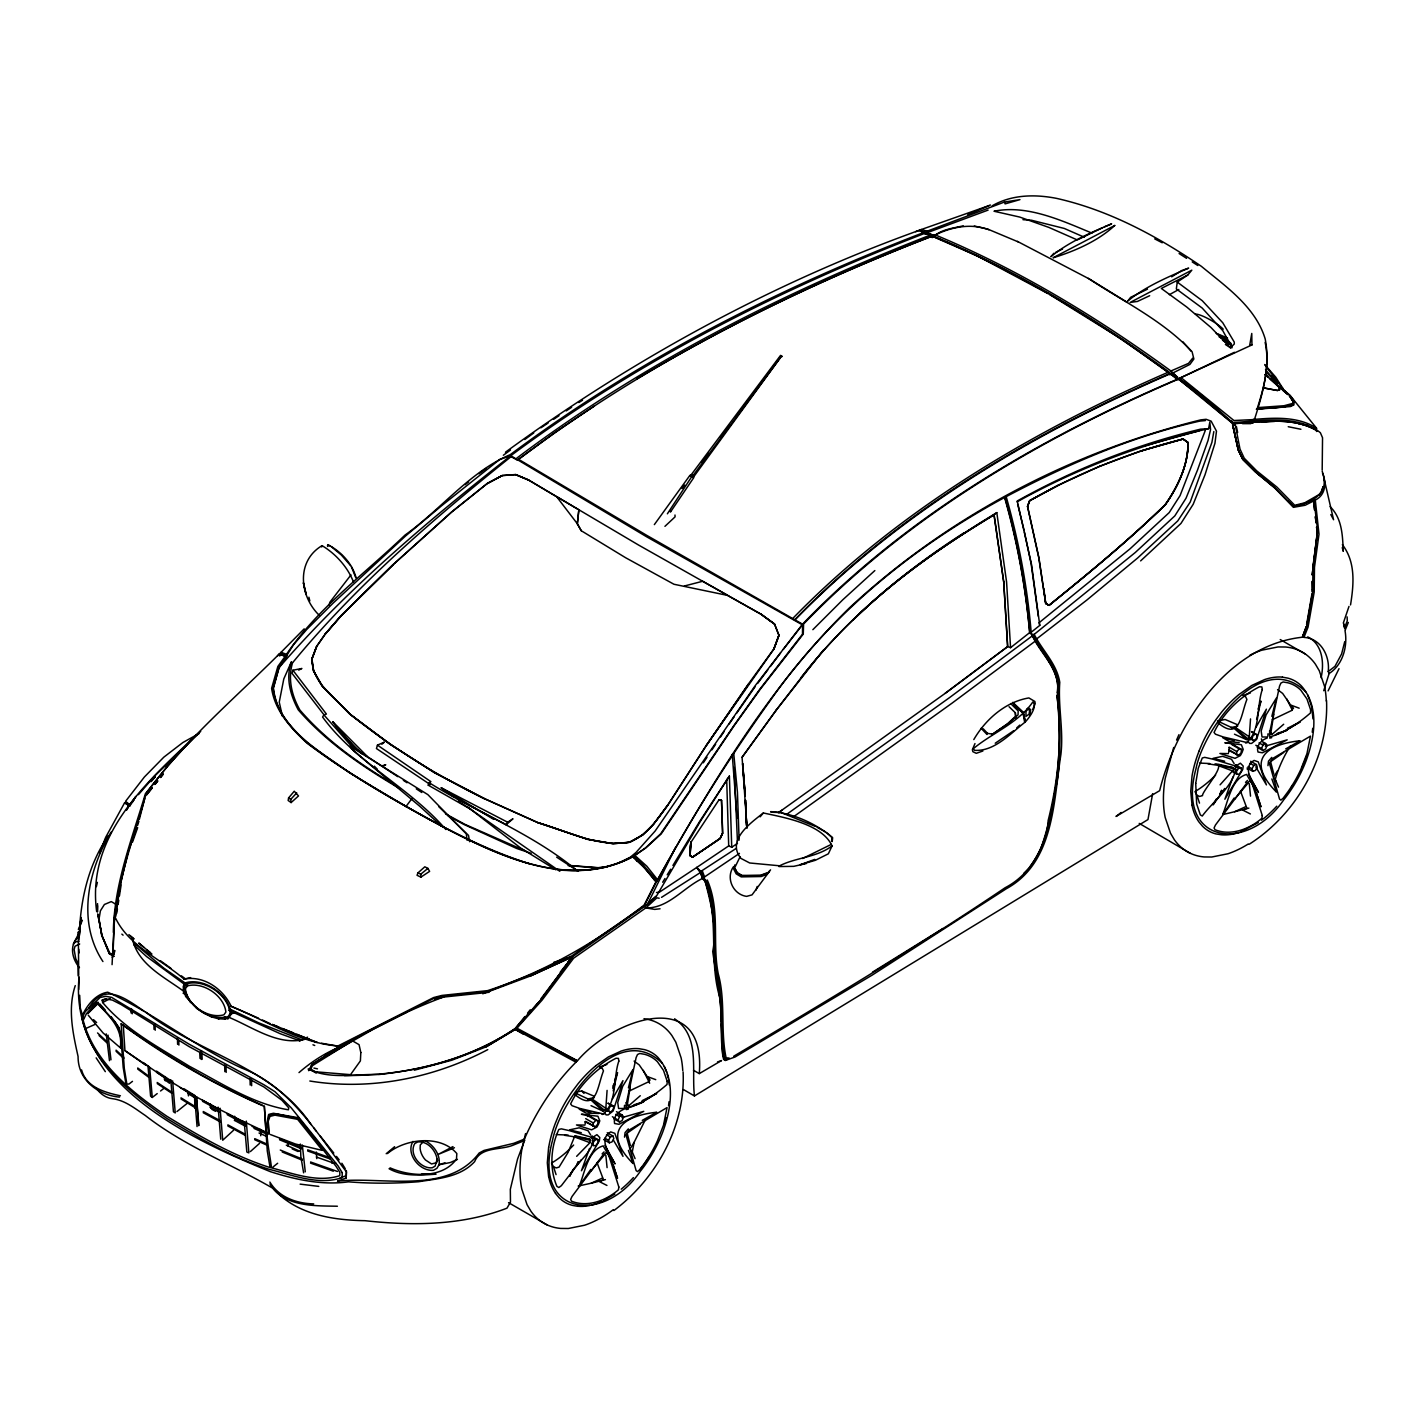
<?xml version="1.0" encoding="UTF-8"?>
<svg xmlns="http://www.w3.org/2000/svg" width="1424" height="1424" viewBox="0 0 1424 1424"><rect width="100%" height="100%" fill="white"/><g stroke="black" fill="none" stroke-linecap="round" stroke-linejoin="round"><path stroke-width="1.5" d="M96.672 911.591C86.561 836.885 143.593 784.98 192.578 738.629L167.605 766.076L145.355 793.773C132.005 839.128 113.938 884.179 113.35 932.328M79.032 978.003L78.658 989.52M97.544 905.717L97.419 912.019L97.544 903.635M134.105 799.647L129.744 806.02L124.511 803.011M624.442 1107.747L624.513 1105.309M656.5 892.528L659.597 892.047L696.674 867.501L700.359 871.862L702.495 878.466L705.076 881.474C719.743 919.477 708.244 959.456 719.921 997.904C722.449 1018.267 719.743 1039.378 723.588 1059.42L725.314 1060.453L735.033 1057.017L872.414 974.959L1006.359 888.718C1054.401 862.463 1053.529 801.107 1060.916 754.417C1063.692 730.316 1057.943 706.322 1059.776 682.363C1056.786 663.602 1042.243 650.465 1034.198 634.374L1135.266 552.512L1174.8 515.915L1186.032 498.204L1197.459 470.205L1208.05 440.443L1210.56 429.621L1209.83 422.18L1208.602 428.66C1142.084 443.718 1076.971 468.514 1017.074 501.871M1267.876 736.279L1267.947 733.823M674.567 1018.801C700.448 1036.138 691.352 1069.887 694.449 1095.964L1147.975 819.565L1152.639 793.684M113.902 933.023L114.401 918.783L120.381 884.535L128.089 852.033L136.935 827.486M1312.198 574.833L1317.396 533.341L1316.577 526.916L1317.182 533.43L1312.198 574.833M693.488 1070.296L699.291 1073.607C706.304 985.212 612.373 1019.21 577.396 1060.809L515.257 1028.591C474.94 1056.021 426.826 1069.246 378.784 1074.533C355.644 1073.767 329.531 1079.837 308.243 1068.908L308.741 1070.67L311.998 1064.422C353.65 1038.078 397.759 1014.013 443.861 996.889M670.526 510.344L670.437 512.07L693.719 477.699L692.883 474.886L689.928 475.331L654.346 524.619M782.025 810.203L778.501 812.588L945.055 693.435L1007.676 646.603L1010.559 647.689L1029.766 632.541C1025.6 586.741 1017.573 541.28 1004.774 497.083L1006.181 496.656C1067.591 464.206 1131.849 436.331 1199.845 421.095L1205.434 420.578M344.341 1075.547C404.024 1075.885 465.256 1062.162 515.203 1028.537L575.937 1060.791L575.972 1062.179C554.007 1084.269 536.688 1110.56 524.388 1139.129L513.85 1143.294L484.053 1150.414L479.158 1153.013C447.332 1195.11 382.362 1176.135 337.488 1181.137L346.139 1178.04L346.352 1170.51M346.139 1178.04L346.548 1172.005C316.733 1133.041 289.998 1086.654 241.831 1068.089C194.999 1046.765 154.166 1013.247 107.69 992.19C96.102 994.023 87.505 1004.561 82.734 1014.636L82.752 1019.709M591.031 1105.683L602.939 1111.058L604.666 1110.382L605.841 1108.299L607.087 1090.392M1234.466 734.197L1246.374 739.572L1248.1 738.896L1249.275 736.813L1250.521 718.906M1322.184 470.027L1322.54 437.738L1320.386 432.754L1317.912 430.778M588.415 1115.366L598.027 1120.902L597.742 1124.195L595.25 1126.9L585.389 1121.898M1231.849 743.88L1241.461 749.433L1241.158 752.709L1238.684 755.414L1228.823 750.412M593.078 1126.331L593.363 1123.055L595.837 1120.35L598.027 1120.902M1236.513 754.845L1236.797 751.569L1239.272 748.864L1241.461 749.433M78.872 940.036L81.026 917.465L79.246 936.476C80.225 901.054 87.861 865.4 108.277 835.835M528.785 480.066L515.719 474.655L502.209 475.563L487.15 483.555L451.639 512.106L392.988 564.705L341.101 615.631L324.886 634.463L316.537 646.549L311.981 658.938L313.387 670.74L321.984 686.012L349.912 714.083L391.191 744.93L434.462 772.698L485.459 799.184L537.685 822.591L587.596 839.359L612.996 843.72L629.586 842.314L642.883 834.891L653.545 824.176L668.248 804.489L706.233 745.553L773.908 649.024L778.91 635.318L774.531 623.979L760.968 614.171L727.522 595.392L673.944 584.249L625.617 557.727L581.241 530.725L577.325 523.801L578.856 509.845M581.241 530.725L577.361 523.783L578.838 509.81L556.784 496.673M831.58 841.281L831.99 837.597L827.38 833.165M832.203 841.584L832.648 837.668C816.13 823.588 792.545 812.819 770.598 811.627M1350.539 604.915C1353.797 584.481 1355.879 562.195 1342.369 544.662M112.069 964.653L114.401 918.783M548.614 1147.37L547.314 1162.803L548.614 1176.74M668.55 1105.665L669.049 1101.731M1312.234 732.221L1312.732 728.287M1149.684 295.711L1137.438 301.443L1130.14 302.44L1191.817 270.168L1187.812 274.992L1177.256 282.077L1176.331 288.947L1202.212 308.065L1222.807 330.688L1232.134 347.723M1057.106 692.651C1061.574 670.099 1040.054 653.865 1032.151 635.122L1029.766 632.541L1032.792 634.623C1040.748 651.373 1057.017 665.044 1058.548 684.908C1058.192 720.455 1063.336 756.571 1054.864 791.975C1050.147 828.341 1040.73 869.21 1005.095 887.757C916.789 947.316 825.297 1001.944 733.698 1056.234M573.658 1145.038A85.209 49.199 -60 0 1 551.533 1163.088L553.509 1166.754L556.197 1167.929L559.08 1167.11L568.123 1152.319L574.94 1135.729L589.963 1139.182L589.963 1142.689L576.649 1156.324M1215.615 775.083A85.209 49.199 -60 0 1 1194.967 791.602L1196.943 795.268L1199.631 796.443L1202.515 795.624C1201.785 791.53 1228.2 762.837 1214.957 763.923M115.593 916.593L120.381 884.535M1321.098 677.682C1324.391 663.317 1322.593 644.004 1307.713 636.884M116.732 913.282L117.409 908.921M118.085 904.56L118.762 900.217M119.438 895.856L121.129 884.98M932.222 237.666L930.37 235.067L924.39 233.5C777.949 289.873 636.955 361.963 510.789 455.716L511.056 456.659C432.896 519.279 356.285 585.264 292.507 662.836C287.719 679.07 291.795 695.642 299.912 710.06C326.274 740.64 359.507 764.012 394.092 784.41M338.894 1046.284L337.951 1045.981C299.521 1043.009 266.163 1020.492 231.204 1006.359C223.159 989.004 203.668 975.173 184.034 979.125C161.268 959.171 128.463 946.159 115.219 917.394C119.118 874.585 134.871 834.482 146.174 793.542C184.016 741.21 233.643 699.451 279.068 654.168L286.509 656.749L278.997 667.589L273.194 688.166C275.188 711.163 291.742 728.251 307.762 743.239C350.518 775.617 397.225 802.121 444.377 827.451C500.518 856.75 570.882 889.519 632.772 856.661L638.45 860.844L656.393 881.919L644.129 905.967L571.95 955.807L529.977 975.048L487.916 991.513L442.508 996.266L433.555 998.473L338.894 1046.284L321.557 1043.258M288.591 797.903L288.164 800.502L291.119 802.566L298.524 795.945L294.252 791.228L288.591 797.903L290.727 799.38L291.119 802.566M99.075 918.783L100.41 910.826L104.397 904.489L111.268 901.606L116.305 904.507L114.632 915.49L112.941 954.934L109.737 952.994L101.62 935.159L99.342 920.723M1121.169 812.481L1116.007 816.468L1159.652 790.676C1176.153 723.356 1228.253 645.125 1302.408 637.222L1306.2 626.791M1306.573 624.584L1311.949 593.915M1213.835 431.561L1211.895 442.419L1190.197 502.102L1177.701 520.97L1137.562 558.066L1086.743 600.127L1034.892 640.266M79.103 976.615C68.441 1082.258 189.125 1138.684 270.471 1171.703C295.587 1179.677 322.02 1185.462 348.453 1181.831C371.842 1183.682 395.285 1183.558 418.674 1181.724C438.272 1178.556 460.255 1177.274 474.619 1161.646C480.849 1146.356 500.411 1150.432 513.014 1145.199L524.548 1140.553L524.388 1139.129M292.507 662.836L291.261 662.107C285.619 678.376 290.407 695.179 298.239 709.811C326.701 742.634 363.031 767.002 400.215 788.896M630.351 1085.675L627.183 1105.825L628.625 1105.861L640.266 1095.732M1273.786 714.189L1270.617 734.339L1272.059 734.375L1283.7 724.246M1322.326 490.07L1322.949 486.919C1320.084 499.753 1304.58 503.811 1293.419 506.446L1274.765 487.631L1255.149 471.415L1242.6 458.831L1238.15 449.877L1232.597 424.939L1234.145 423.48C1261.255 422.447 1291.639 416.111 1316.47 430.368L1316.755 431.419M327.484 546.015L327.787 544.644C340.656 551.159 352.369 563.459 356.053 577.841M988.897 229.745C970.652 222.892 951.072 227.021 934.162 235.476L920.723 231.097L926.882 232.824L927.238 231.151L1004.454 202.048L1019.958 199.627L1005.095 203.881L1004.454 202.048M1322.309 490.034L1322.985 486.919M75.258 985.622C67.48 1008.833 72.927 1033.379 78.071 1056.501C77.911 1079.944 97.704 1094.967 119.509 1097.139M327.805 546.513L328.072 545.339L330.012 545.784M96.369 886.654L97.366 882.382M613.174 1090.909L617.535 1072.61L614.598 1080.602M1256.591 719.423L1260.97 701.124L1258.033 709.116M613.833 1106.555L608.084 1103.226L613.833 1106.555L612.996 1109.99L610.362 1112.162L606.517 1109.955M1251.607 731.58L1257.267 735.069L1256.431 738.504L1253.796 740.676L1249.952 738.469M628.411 1087.811L633.004 1069.495L622.662 1086.37L617.731 1102.496L618.603 1108.477L623.641 1108.477M1271.846 716.325L1276.438 698.009L1266.096 714.884L1261.166 731.01L1262.038 736.991L1267.075 736.991M1344.754 641.601L1341.604 653.954L1334.964 666.361L1328.236 671.541L1329.126 673.499L1323.733 690.729M139.41 819.174L144.678 798.597M321.717 546.976L322.055 545.641C335.601 553.705 347.812 567.197 353.49 582.06M734.837 864.902L733.734 869.103L736.19 873.838L741.228 876.881L761.217 876.525L766.682 874.425L769.583 871.203L752.032 894.877L746.639 896.372C733.164 894.61 725.528 878.092 733.396 866.824M298.702 670.117L301.888 668.479L292.899 670.223L292.062 673.392L324.209 715.097M630.351 1148.99L632.167 1152.568L634.125 1142.315L645.606 1119.246M1273.786 777.504L1275.601 781.082L1275.263 779.426C1278.485 767.732 1283.843 756.393 1290.215 746.14M692.883 474.886L667.375 513.815M1140.624 560.896L1180.941 523.462L1193.187 504.274L1205.007 474.779L1214.957 443.273L1216.488 431.169L1211.165 421.166L1206.11 419.297L1200.824 419.866C1070.741 451.978 947.494 516.716 849.238 608.048C769.565 686.012 712.125 783.325 657.479 879.623L657.069 881.118L653.652 879.302M691.174 841.904L689.892 855.557L692.491 857.195L720.099 838.505L722.538 833.218L721.541 800.43L719.084 799.701L691.21 841.904L689.892 846.283L689.964 855.521L692.58 857.177L720.17 838.576L722.698 833.218L721.487 800.359L719.102 799.736M783.289 649.397L802.371 624.851L646.585 536.759L510.789 455.716L499.771 459.4L441.849 505.556L405.68 535.887L333.216 603.028L306.73 629.479L293.54 644.698L279.051 667.642L273.426 688.112C278.036 729.159 319.332 750.519 349.094 772.431C406.748 807.159 464.918 843.061 529.354 863.781M525.527 1133.629L521.771 1149.898A114.579 66.163 -60 0 0 521.771 1189.004L527.058 1204.668L530.921 1211.219A115.273 66.554 -60 0 0 560.718 1228.431L568.318 1228.503L584.516 1225.245A114.596 66.163 -60 0 0 613.352 1209.652M1348.332 622.466L1345.288 629.889L1343.775 623.57M328.98 605.431L329.887 602.21L350.98 574.904M78.338 929.409L82.378 920.296M1009.029 706.696L1015.33 712.765L1015.437 716.397L1007.409 723.837L991.941 734.606L1008.637 723.232L1018.053 714.884L1018.178 710.968L1010.666 703.545M1229.143 747.511L1228.698 752.424M802.371 624.851L802.566 624.175C906.946 515.648 1039.52 438.289 1177.025 379.354L1179.036 379.567L1199.542 395.374L1232.33 422.964L1238.506 450.34L1242.778 459.578L1255.327 471.985L1274.925 488.201L1293.384 507.336L1305.114 505.271L1314.014 500.767L1313.337 499.237L1303.903 503.9L1293.508 506.374L1288.15 501.159M377.431 745.126L376.452 748.543L430.208 784.571L428.232 785.176L428.998 782.63L430.902 781.651L377.431 745.126L384.355 742.135L381.881 744.218M691.263 841.833L689.999 855.575L692.545 857.159L720.099 838.469L722.555 833.254M1205.363 430.297L1180.069 495.605L1169.193 512.604L1130.033 548.845L1039.075 622.715L1039.769 625.385L1031.172 632.274C1027.345 586.385 1018.694 540.96 1006.181 496.656L1004.579 497.492C913.051 547.012 830.459 614.26 770.633 699.985C729.07 757.924 691.032 818.426 657.069 881.118L639.109 860.149L633.751 856.109C611.021 868.302 584.712 872.058 559.169 870.011M137.594 825.404L138.893 821.239M756.055 890.053L757.194 886.44M1253.209 419.439L1251.945 421.237L1254.437 419.546C1262.732 393.736 1270.457 366.199 1265.206 339.001C1255.665 307.014 1225.957 286.651 1201.411 266.359C1157.178 236.188 1109.189 210.2 1056.59 198.381C1034.999 194.145 1011.663 194.518 992.136 205.839M1343.277 623.178L1348.991 606.393M740.035 856.874L734.659 867.875L737.098 872.556L742.1 875.475L762.267 875.101L767.625 873.054L770.562 869.85M1173.696 747.493L1165.206 778.43A114.579 66.163 -60 0 0 1165.206 817.536L1170.492 833.182L1174.355 839.733A115.273 66.554 -60 0 0 1204.152 856.945L1211.753 857.017L1227.951 853.759A114.596 66.163 -60 0 0 1248.296 843.987M132.521 842.082L137.665 827.629M1100.182 466.075L1140.428 451.105L1183.113 438.984L1187.936 442.419C1188.755 464.455 1177.595 486.83 1165.135 504.79C1128.342 540.461 1089.022 573.374 1048.954 605.271L1045.732 603.438L1038.897 557.638L1027.594 506.446L1029.641 500.714C1077.701 473.32 1129.357 452.28 1183.095 439.019L1188.043 442.472C1188.381 464.455 1177.951 487.026 1165.135 504.79C1128.627 540.728 1088.826 573.018 1049.168 605.36L1045.697 603.509L1043.845 588.788M1140.428 451.105L1182.952 439.108L1187.972 442.455C1188.328 464.491 1177.862 486.812 1165.33 504.772C1128.484 540.444 1088.862 573.018 1049.079 605.342L1045.714 603.473L1038.755 557.656L1027.487 506.481L1029.677 500.678L1058.477 485.121L1100.271 465.986M589.536 1148.438L581.437 1170.742L599.308 1140.98L599.789 1137.562L596.941 1134.679L591.619 1138.025M1232.97 776.97L1224.871 799.256L1242.725 769.494L1243.223 766.076L1240.375 763.193L1235.053 766.539M1029.766 715.293L1030.727 709.668L1028.448 708.013L1026.846 709.134M1220.083 784.838L1234.181 769.049L1233.398 767.696L1218.374 764.243M1257.036 409.026C1263.96 387.72 1270.083 364.775 1265.117 342.365M99.911 852.691L105.234 838.309M773.908 649.024L778.999 635.353L774.531 624.086L760.932 614.171L638.468 544.983L528.731 480.119L515.666 474.53L502.209 475.545L487.257 483.537L451.533 512.017L393.077 564.723L341.173 615.666L324.992 634.499L316.573 646.496L311.874 658.885L313.476 670.686L322.305 685.923L349.788 714.1L389.09 743.631L434.569 772.645L483.128 798.01L537.774 822.556L587.685 839.288L613.085 843.667L629.461 842.243L642.794 834.909L653.509 824.336L668.23 804.4L706.375 745.5L748.704 683.609L773.802 649.041L778.892 635.246M1306.289 626.631L1302.853 635.923L1303.921 637.382C1320.867 638.272 1330.052 656.09 1328.236 671.541M1027.487 506.481L1029.659 500.696L1058.53 485.121M524.548 1140.553L517.553 1159.047L510.326 1189.325L510.468 1202.105L506.997 1208.157C461.821 1225.619 412.497 1225.939 364.971 1220.688C331.561 1220.101 296.174 1214.352 272.767 1188.203C230.51 1163.764 184.248 1145.893 145.373 1115.544C135.173 1108.709 125.276 1100.378 112.674 1098.723C105.679 1098.011 99.858 1093.49 95.978 1087.847M619.493 1122.005L618.158 1120.065L619.493 1116.576L622.199 1115.01L623.57 1116.95L622.199 1120.439L619.493 1122.005L613.726 1118.677M1262.928 750.519L1261.593 748.579L1262.928 745.09L1265.633 743.524L1267.004 745.464L1265.633 748.953L1262.928 750.519L1257.161 747.191M316.698 646.549L311.945 658.92C312.07 683.395 335.441 697.671 350.001 714.1C391.725 747.6 437.328 775.866 485.406 799.238M578.037 1161.77L576.506 1165.758L578.429 1162.055M1221.472 790.302L1219.941 794.272L1221.863 790.569M417.997 872.859L417.036 875.279L420.881 877.131L429.621 871.363L427.912 868.391L424.815 866.807L417.997 872.859L420.756 874.194L420.881 877.131M612.658 1088.185L615.008 1082.276L612.996 1085.925M1303.921 637.382L1308.033 627.183L1314.21 591.992L1314.477 567.286L1318.998 534.142L1315.295 500.038L1313.444 499.13L1314.637 510.023M1040.054 850.787C1057.48 801.943 1062.749 747.885 1057.071 696.247C1062.162 672.413 1042.172 654.168 1032.151 635.122M1302.408 637.222L1306.52 627.112L1312.661 591.886L1312.999 566.485L1317.627 530.191L1314.014 500.767M1319.692 494.217L1304.722 502.814L1294.754 505.289L1276.901 487.079L1256.787 470.917L1244.22 458.208L1240.001 449.058L1235.142 424.245L1234.003 423.587L1232.739 424.833L1238.328 449.788L1242.689 458.831L1255.327 471.433L1274.729 487.578M297.598 1119.317L298.275 1117.698L274.939 1113.621L269.884 1114.885L268.032 1119.709L268.958 1134.002L268.246 1121.133L270.008 1116.38L274.957 1115.152L297.598 1119.317L320.792 1148.42L324.102 1150.2L298.275 1117.698M316.217 1073.109L309.916 1069.388L311.963 1064.458L340.71 1046.569M1198.901 751.302L1202.408 743.079A85.458 49.342 -60 0 1 1215.936 719.636L1221.311 712.481A86.455 49.911 -60 0 1 1239.218 694.307L1251.892 685.407L1264.619 679.568A86.561 49.982 -60 0 1 1282.472 677.112M1302.07 767.322L1304.17 762.374M974.977 743.559L972.378 749.647L972.859 751.694L976.294 753.314L982.88 751M1283.487 407.015L1257.695 408.777L1283.825 406.961L1292.725 404.647L1293.01 401.337L1289.717 395.249L1282.365 388.77M1032.72 709.383L1035.248 703.652L1034.856 701.462L1028.876 697.938C1005.469 701.836 985.461 719.458 973.802 739.59M291.261 662.107L283.803 678.892L279.246 702.139L282.45 716.379M592.064 1143.703L593.292 1140.962M1235.498 772.217L1236.708 769.476M437.738 1160.062L436.563 1162.696L431.525 1163.96L425.438 1159.955A12.46 7.156 60 0 1 420.116 1148.474L420.276 1144.967L423.8 1141.105M832.061 845.945C816.522 857.568 796.425 857.301 779.622 865.792L749.683 862.98L740.978 858.423C726.204 840.302 750.537 823.054 763.353 812.979C784.927 817.625 822.342 824.158 832.061 845.945L828.341 853.813L815.4 860.274L800.306 864.724L814.742 859.402M574.709 1094.433C596.763 1112.714 597.154 1086.779 603.473 1070.901L602.21 1068.267L599.54 1067.003L606.944 1064.44M606.98 1111.29L608.262 1108.584M1218.143 722.947C1240.179 741.228 1240.589 715.293 1246.908 699.415L1245.644 696.781L1242.974 695.517L1250.379 692.954M1250.414 739.804L1251.696 737.098M560.326 972.058L572.626 956.625L647.439 904.4L675.706 847.155M1004.774 497.083L1004.579 497.492C1017.306 541.885 1025.689 587.436 1029.712 633.431M1328.094 690.889L1339.023 668.675M934.162 235.476L928.341 233.394L933.29 237.292C940.107 229.389 953.457 228.267 963.247 225.811M97.669 1003.884L98.434 1002.318L87.665 1013.692L97.669 1003.884C109.167 1015.65 122.802 1028.573 120.417 1046.693L122.037 1049.185M111.072 832.132C87.914 870.367 76.754 921.933 102.937 961.556M285.245 656.233L277.876 666.432L271.61 688.326C274.921 711.003 290.941 728.251 307.103 743.239C349.948 775.315 396.566 801.73 443.54 827.166C499.788 856.483 570.561 889.964 632.559 856.75L645.161 868.515L655.948 881.83L644.146 905.041C596.781 941.94 544.858 972.04 487.56 990.641L442.01 995.412L433.608 997.565L337.951 1045.981M412.996 1141.389C405.377 1153.938 419.777 1171.667 433.483 1170.279L436.937 1168.303L439.019 1164.743C440.71 1154.989 434 1145.804 425.901 1141.087M609.365 1142.813L608.529 1140.321L610.362 1136.957L612.996 1136.067L613.833 1138.559L612.017 1141.923L609.365 1142.813L603.616 1139.503M1252.8 771.345L1251.963 768.835L1253.796 765.489L1256.431 764.581L1257.267 767.073L1255.452 770.437L1252.8 771.345L1247.05 768.017M573.872 1168.641L569.636 1176.366C573.409 1163.995 596.211 1151.055 592.117 1137.473L569.475 1130.674L561.341 1128.84L558.849 1129.463C550.785 1146.765 549.219 1168.552 556.926 1186.406L558.849 1187.509L561.341 1185.711L581.295 1159.795M992.101 734.019L987.597 733.413L987.01 734.499L981.118 728.305M1216.256 799.095L1213.07 804.88L1224.729 788.469M105.518 837.615L124.422 803.136M612.373 1099.008L622.964 1080.656L613.121 1110.987L608.155 1114.903L606.054 1114.885L604.648 1112.696M1255.808 727.522L1266.399 709.17L1256.555 739.519L1251.589 743.417L1249.489 743.399L1248.083 741.228M506.196 824.692L507.656 822.235L512.96 818.782L506.196 824.692L457.3 798.953M128.765 806.287L126.594 809.918L128.765 806.287L127.751 805.77M279.691 655.983L281.721 653.812L286.954 655.877L286.455 654.346C317.961 607.799 364.793 573.676 405.057 535.05C440.621 509.792 469.813 471.7 510.273 454.648C636.35 360.503 777.611 288.413 924.318 232.308L931.545 236.135M292.899 670.223L326.416 714.065L323.889 714.866L322.589 717.037C355.964 762.748 409.186 787.045 445.89 829.533M662.694 882.239L664.972 878.519M667.233 874.799L670.651 869.21M672.911 865.472L699.86 821.114L729.391 776.062L731.74 847.28L728.696 845.909L696.674 867.501L700.341 872.592L661.537 897.351M132.45 801.979L135.85 796.461L129.477 805.254M630.672 1147.886L634.125 1142.315M1274.106 776.4L1277.559 770.829M218.531 1018.783L224.867 1019.103L229.139 1017.412L231.293 1013.995L235.049 1012.25M729.391 776.062L700.733 820.722L656.642 895.838L647.439 904.4M125.81 1083.166L123.194 1067.484L120.755 1035.159L118.655 1027.825L115.041 1021.862L96.832 1001.998L86.437 1013.657L83.197 1020.332C94.18 1062.607 132.29 1092.635 166.911 1116.291C199.36 1136.121 232.557 1155.451 268.922 1167.199C291.528 1172.789 316.555 1183.237 339.766 1175.672L339.838 1172.361L336.011 1166.292L298.809 1118.605L273.355 1113.265L268.673 1114.44C264.099 1131.315 269.367 1150.022 271.432 1167.235L269.937 1166.683L267.267 1150.912L264.33 1106.074L265.985 1132.062L267.142 1132.685L242.436 1121.026M703.331 762.801L707.016 757.248M711.929 749.843L715.613 744.307M720.544 736.902L724.229 731.349M1318.731 495.338C1325.708 489.091 1325.121 479.318 1322.184 471.255M706.233 745.553L748.81 683.662M729.141 723.944L734.072 716.877M736.546 713.335L755.058 686.813M590.746 1169.478L579.212 1186.05C584.783 1173.216 587.667 1150.165 603.171 1145.893L611.644 1160.667L617.535 1178.307L613.192 1164.957M1234.181 797.992L1222.646 814.564C1228.218 801.748 1231.101 778.697 1246.605 774.425L1255.078 789.181L1260.97 806.821L1256.627 793.471M1029.57 867.376C1039.449 853.688 1047.227 837.65 1048.153 820.527C1058.299 779.765 1062.607 737.294 1056.982 695.499M597.742 1139.52L595.25 1139.663L593.078 1142.742L593.363 1145.715L595.855 1145.555L598.027 1142.457L597.742 1139.52L591.975 1136.192M1241.158 768.034L1238.684 768.177L1236.513 771.274L1236.797 774.229L1239.272 774.069L1241.461 770.971L1241.158 768.034L1235.409 764.706M747.03 828.27L742.082 757.319L776.4 709.935M741.993 757.354L775.582 710.968L823.837 649.575M541.013 998.651L572.537 956.697L541.084 999.648L515.239 1029.41L486.1 1046.854L451.711 1060.257L414.277 1070.207M693.203 477.485L781.598 356L692.153 476.72L690.462 475.758L780.566 355.395L782.257 356.516M702.068 462.319L708.671 453.455M720.544 437.488L729.782 425.082M736.368 416.217L749.558 398.489M756.162 389.606L779.907 357.691M668.265 804.524C657.621 819.192 646.977 835.247 629.444 842.243C597.528 847.565 567.535 831.064 537.685 822.591M682.043 488.574L684.677 485.05M757.621 683.431L767.803 669.867M770.366 666.468L780.548 652.904M640.106 1169.602L642.26 1166.737M78.854 936.743C68.69 944.753 72.161 959.117 79.459 967.661M405.858 806.66L411.999 798.508M775.599 710.896L801.926 676.72M1316.185 430.529L1315.865 429.425C1290.767 414.687 1260.133 421.219 1232.597 422.519C1213.07 405.609 1193.828 385.922 1170.439 374.209L1189.912 364.402L1193.864 359.026L1192.102 351.781C1163.159 320.542 1123.483 301.674 1088.328 278.374M1013.621 704.506L1023.002 713.086L1025.351 721.826C1029.054 718.034 1037.687 706.589 1032.881 701.925C1018.089 723.25 992.386 732.826 973.482 748.561L974.425 750.323C994.166 751.747 1010.257 733.716 1024.675 722.466L1023.091 713.157L1013.532 704.275M279.051 667.642C347.687 588.468 428.428 520.223 510.789 455.716M511.056 456.659L517.517 460.201L518.443 459.258L646.585 535.264L802.566 624.175L755.076 685.834L655.111 831.064L636.012 852.46L630.262 857.23L617.945 863.3M591.031 1170.884L604.648 1154.579L605.841 1155.238L607.087 1167.627M1234.466 799.398L1248.065 783.093L1249.275 783.752L1250.521 796.141M524.815 1016.594L515.257 1028.591L516.948 1028.181L542.028 1000.182L573.641 958.174L645.82 907.925L656.873 897.832L659.17 898.224M527.539 1013.176L530.28 1009.741M113.012 956.18L112.193 957.195L113.778 956.18L112.603 954.899M1192.618 358.243L1188.542 363.351L1170.92 370.988C1097.512 317.534 1018.997 269.741 935.052 234.818M801.178 677.646C853.51 609.169 923.66 557.015 996.8 512.604L1006.572 581.9L1010.559 647.689M801.178 677.557C845.874 619.814 902.513 572.27 963.799 532.968M78.996 933.058L73.372 944.005L75.757 941.762L79.014 941.406M933.29 237.292L934.019 236.42C1018.071 271.094 1096.605 318.976 1169.887 372.607L1170.439 374.209M760.131 816.824L763.353 812.979M138.431 794.663L154.326 776.347L199.342 732.933M277.342 656.144L279.068 654.168M1053.92 253.223L1050.894 256.694C1068.285 242.24 1090.713 232.61 1111.628 223.871L1104.383 226.825M324.708 634.499L341.297 615.649L393.131 564.634M568.158 961.681L572.537 956.697L530.511 975.956M541.12 999.559L515.257 1028.591L541.084 999.648L572.626 956.625L553.811 962.286M290.727 799.38L296.744 792.865M279.335 654.043L304.202 628.838M1238.328 449.788L1232.792 424.833L1234.003 423.587C1261.13 422.305 1291.515 416.182 1316.435 430.351L1316.63 431.436M88.929 1007.961C104.255 981.51 125.508 998.562 143.895 1010.987M812.855 629.675L842.848 599.718L874.852 570.561M602.103 1153.867L604.079 1151.891M1245.519 782.381L1247.513 780.405M794.467 620.081C899.06 511.519 1031.652 433.679 1169.015 373.871L1170.492 373.693L1177.025 379.354M793.275 617.927C898.455 510.059 1030.691 431.988 1168.089 372.269L1169.157 373.052L1121.827 339.304L1049.719 294.572M795.589 619.244C900.822 511.394 1033.059 433.394 1170.492 373.693L1177.951 379.621M166.394 766.094L171.147 761.502M1023.767 873.41L1029.214 868.213M664.937 526.346L675.065 516.876L674.994 515.007M299.004 1072.592C311.233 1061.859 325.633 1052.621 340.763 1046.533L326.666 1054.792M233.447 1130.353L222.731 1140.215L220.079 1108.21M1013.639 730.761L995.234 743.221M1016.7 727.931L1019.78 725.101M628.322 1128.894L625.065 1132.632L624.513 1137.153M1271.757 757.408L1268.499 761.146L1267.947 765.667M322.055 545.641C295.569 561.305 299.716 596.923 319.617 615.631M250.375 1151.571L259.471 1143.454M655.983 896.301L644.663 906.34L645.82 907.925L654.755 909.402L660.06 908.779M194.198 736.92L200.695 731.455M386.189 1153.725L394.644 1146.694M612.017 1105.291L609.365 1107.463L608.529 1110.898L610.362 1112.162M1255.452 733.805L1252.8 735.977L1251.963 739.412L1253.796 740.676M465.15 484.676L468.585 481.882M420.756 874.194L427.912 868.391M176.914 1111.592L186.9 1103.582M996.8 512.604L993.988 514.865L1003.724 581.989L1007.676 646.603L945.055 693.435M272.981 1167.021L277.662 1163.266M184.034 979.125L190.656 977.612M387.453 1153.565C405.306 1138.506 440.728 1134.43 456.837 1153.565L456.481 1159.011C442.437 1179.036 410.219 1176.74 390.016 1167.84M148.025 1066.434L150.606 1096.195L152.279 1097.441L157.227 1093.579M160.538 1090.998L163.831 1088.434M132.485 1081.35L128.997 1084.038L126.861 1084.091L124.297 1068.374L121.147 1023.838C165.558 1055.024 212.425 1083.611 262.425 1105.22M587.329 1116.505L589.411 1114.921M478.98 473.783L485.94 468.496M595.748 1065.739L608.457 1056.893L621.184 1051.054A86.455 49.911 -60 0 1 639.073 1048.705L644.413 1049.613A85.458 49.342 -60 0 1 657.941 1057.427C676.347 1078.235 671.38 1109.225 662.356 1133.077A86.348 49.858 -60 0 1 640.23 1171.382C603.1 1225.655 532.149 1214.654 552.601 1140.037C560.38 1100.182 618.247 1019.691 662.356 1063.354M613.904 1210.525C656.411 1178.698 685.727 1125.743 683.093 1071.952M1261.45 820.171L1264.619 817.785A86.561 49.982 -60 0 0 1276.776 806.198M1329.126 673.499C1342.903 664.83 1347.852 646.14 1345.021 630.725M1032.275 635.887L949.79 697.422L786.831 814.243M1034.661 641.583L952.069 703.136L792.652 817.394M517.517 460.201C643.239 364.793 785.389 293.006 932.168 236.046C1016.202 270.738 1094.842 318.584 1168.089 372.269L1169.015 373.871M516.698 458.225C642.313 363.405 784.037 291.938 930.37 235.067L933.112 236.776M503.348 455.253L510.504 450.002M524.797 439.5L533.751 432.932M518.443 459.258L555.342 432.184L594.395 405.982M505.467 452.209C631.882 359.916 770.865 283.75 918.266 230.67L924.318 232.308M1315.295 500.038C1325.584 495.196 1326.723 482.594 1322.504 473.195M637.311 861.431L633.751 856.109L645.784 847.939L661.27 833.805L734.499 725.243L760.452 689.02L803.261 634.089L803.599 623.997C908.263 515.595 1040.855 437.987 1178.538 379.069L1232.917 423.658M633.751 856.109L645.517 847.903L660.647 833.805L733.983 725.421L759.846 689.163L802.495 634.178L802.566 624.175M731.74 847.28L737.472 843.346M696.674 867.501L700.911 871.363L703.047 877.273L704.542 876.935L739.448 853.403M700.911 871.363L736.083 848.473M540.906 427.805L548.133 422.981M553.562 419.35L558.973 415.737M566.2 410.913L571.611 407.3M1249.222 844.236C1296.783 813.976 1329.019 757.265 1326.527 700.466M732.256 755.681L733.734 753.492L737.436 792.153L739.127 840.178M640.266 1123.981L627.147 1133.148L630.351 1145.466M1283.7 752.495L1270.582 761.662L1273.786 773.997M614.848 1194.06L603.669 1200.61M1258.282 822.574L1240.749 831.847M578.856 402.529L582.505 400.233M1171.649 276.826L1181.706 270.56L1188.648 268.139C1167.769 277.075 1145.394 286.598 1127.844 300.962L1130.62 297.331L1147.495 289.143M327.039 1055.7L372.536 1029.694L406.534 1012.393M872.503 972.147L943.008 928.466M1247.264 769.334L1249.4 768.017M994.094 514.829C943.845 545.143 895.126 578.678 853.172 619.921C895.055 578.571 943.916 545.196 994.112 514.794L1003.706 581.935M325.242 1055.042L337.577 1047.619M486.1 1046.854L515.239 1029.356L575.972 1062.179M725.314 1060.453L729.266 1058.121L724.78 1059.207L722.716 1055.558L721.292 1023.838M642.277 1101.856L656.695 1093.436L642.135 1100.663M1285.712 730.37L1300.13 721.95L1287.403 728.269M1280.354 387.88L1282.686 388.093L1281.493 388.77L1265.42 374.886M228.641 1010.275L280.208 1033.699L299.716 1040.819L303.134 1038.844M299.716 1040.819L307.602 1037.17M636.742 378.926C730.583 323.034 829.32 275.811 931.225 236.598M699.291 1073.607L721.541 1060.56L717.536 1061.948M1285.712 748.882L1300.13 740.747C1263.355 744.716 1246.694 761.911 1276.438 792.064L1271.863 778.946M642.277 1120.368L656.695 1112.233C619.921 1116.185 603.26 1133.397 633.004 1163.55L628.429 1150.432M199.218 733.431L182.842 742.545L163.831 757.159L144.411 776.97L125.543 801.356L129.78 804.649M831.313 844.379L802.62 858.512M452.957 1146.605L437.987 1154.508L454.434 1147.744M1169.335 294.697L1178.823 289.499M487.257 483.537L502.209 475.563M382.807 766.326L385.762 764.777L381.792 765.916M102.653 1002.532L102.172 1000.146L106.622 999.043L112.443 1000.129L121.093 1004.543L189.107 1046.604L263.867 1086.957L281.916 1100.254L288.752 1107.854L288.413 1109.794C252.333 1103.831 221.272 1083.077 189.463 1066.291C158.972 1047.405 126.166 1030.317 102.653 1002.532L110.307 998.509M1187.812 274.992L1161.325 288.449L1186.69 306.979L1210.987 327.502L1230.372 347.687L1234.305 344.003L1234.234 342.045L1222.771 322.767L1202.248 300.695L1177.256 282.077M1267.271 738.006C1261.522 739.786 1255.95 745.66 1257.997 752.014L1262.429 752.798L1287.189 739.857L1265.349 746.14M1055.629 252.386L1062.518 249.04M1102.461 227.769L1077.274 239.926L1048.883 227.413L1019.691 217.053L994.005 211.233C1027.22 204.433 1061.788 220.631 1091.923 233.091M1234.43 352.298L1179.143 378.464L1218.054 409.222M487.773 1049.63C433.733 1078.093 370.471 1090.909 309.827 1081.012M1289.29 406.321L1292.672 404.754L1293.045 401.248L1289.521 396.032M1179.143 378.464L1251.945 344.928L1251.767 333.447L1249.738 345.124L1251.945 344.928M571.327 957.302L530.885 975.814L482.736 993.774M1223.394 814.421L1234.608 811.733L1245.947 806.571M578.162 1186.067L591.174 1183.219L602.512 1178.04M85.244 1028.733L95.283 1024.301M457.442 1159.385L450.304 1162.536L439.019 1164.743L444.982 1162.803M967.715 214.704L990.463 205.003M595.748 1203.956L602.067 1201.447M915.668 231.703L918.266 230.67M762.196 874.639L761.359 874.977L766.45 873.054M1275.228 734.891L1287.189 730.192L1277.257 733.378M989.324 205.501L918.818 230.403L921.328 229.549L927.238 231.151M102.172 1000.146L106.106 998.616M224.529 1018.943L228.214 1017.501L227.858 1019.068L224.405 1016.772M988.114 210.093L926.882 232.824M340.087 1177.951L346.032 1175.726M1272.255 719.743L1292.138 710.256L1292.583 707.906L1282.668 693.452L1277.559 689.608M628.821 1091.229L648.703 1081.742L649.148 1079.374L639.234 1064.938L634.125 1061.094M1248.866 808.12L1234.608 811.733M605.431 1179.606L591.174 1183.219M633.822 1104.846L643.755 1101.678C634.712 1107.142 611.946 1107.979 614.563 1123.5L618.995 1124.284L643.755 1111.343L621.914 1117.626M1169.602 374.726L1170.884 374.316M1145.394 445.587L1199.186 430.778M684.374 585.994L702.637 581.277L727.557 595.268M434.498 999.292L443.451 997.085L489.18 992.279M806.358 863.514L793.738 866.344L778.928 866.557M1245.537 742.99L1247.513 742.58M602.103 1114.458L604.079 1114.049M1237.67 726.169L1231.368 727.45L1235.284 728.429L1248.1 738.896M594.235 1097.655L587.934 1098.936L591.85 1099.898L604.666 1110.382M1269.674 738.095L1271.757 737.668M626.24 1109.581L628.322 1109.154M1219.389 720.597L1225.138 719.494L1237.296 724.638M575.955 1092.083L581.704 1090.98L593.861 1096.106M599.077 1113.479L585.958 1113.087L579.212 1109.1L590.729 1112.269M1032.792 634.623L1034.198 634.374M79.673 944.005L75.009 946.23L74.119 949.559L75.739 958.655L78.071 963.336M771.096 812.196L779.854 812.534M1253.28 419.493C1274.338 417.695 1297.976 416.217 1316.47 428.108L1316.808 429.461M606.855 867.002L598.151 867.679L568.995 865.418M606.357 867.18L597.564 867.821L568.123 865.632M1261.789 422.234L1274.587 421.415M1208.602 428.66L1200.485 429.176C1136.423 444.555 1074.746 468.888 1017.234 500.981L1031.51 564.367L1039.769 625.385M645.82 907.925C668.319 908.512 683.538 887.401 702.495 878.466L700.359 871.862M1242.493 423.64L1250.806 423.658M1258.122 407.584L1284.074 405.733L1292.832 403.384L1293.01 400.162L1289.539 394.982L1281.529 387.933M1256.324 409.275L1290.358 406.552L1293.9 404.897L1294.078 401.354L1289.379 396.05M1254.437 419.546L1233.949 420.525L1181.279 377.823M1248.901 423.213L1253.067 423.177M1236.477 423.213L1246.819 423.231M421.415 1174.106L436.047 1174.177C420.329 1175.227 403.348 1176.74 389.055 1168.73M754.595 875.956L741.886 875.635L737.329 873.108L735.122 868.818M1228.414 753.616L1219.905 753.474L1235.053 758.333L1240.357 755.574L1242.048 752.513L1243.205 749.38L1241.336 744.734L1224.854 742.776L1232.97 743.755M584.979 1125.085L576.471 1124.96L591.619 1129.819L596.923 1127.043L598.614 1123.999L599.789 1120.866L597.902 1116.22L581.419 1114.262L589.536 1115.223M1209.741 763.531L1199.631 763.086M568.123 1135.07L556.197 1134.572M337.399 1206.235C313.867 1205.754 284.017 1206.965 269.955 1183.985M281.08 652.263L286.455 654.346M331.81 1163.07L335.886 1163.248M1022.93 219.67L1031.474 220.239L1064.333 228.463L1084.34 237.238M1232.792 424.833L1234.839 424.993M1239.183 742.616L1229.393 741.619L1222.646 737.614L1234.163 740.783M300.126 1184.127L318.78 1186.388M1208.033 763.834L1233.398 767.696M564.598 1135.302L589.963 1139.182M313.707 1203.903C296.53 1203.476 279.051 1197.406 269.866 1182.062M727.308 1058.032L726.098 1057.854C720.313 1030.353 725.813 1001.268 718.248 973.802C712.071 942.813 720.544 910.381 707.265 880.014M1282.472 677.183L1287.848 678.127A85.458 49.342 -60 0 1 1301.376 685.941C1319.781 706.749 1314.815 737.739 1305.79 761.591A86.348 49.858 -60 0 1 1283.665 799.914C1246.534 854.169 1175.583 843.168 1196.035 768.551C1203.814 728.696 1261.682 648.205 1305.79 691.868M577.877 1206.342L572.501 1205.398A85.458 49.342 -60 0 1 558.973 1197.584L555.467 1193.401M1263.942 387.969L1277.399 390.479L1279.66 389.784L1279.09 387.417L1270.137 378.766L1274.961 383.234M1263.889 387.969L1277.453 390.514L1279.66 389.784L1279.019 387.399M1288.239 426.719L1300.913 429.265M1298.652 423.64L1308.175 425.598M313.939 1068.071L317.481 1068.854M974.265 226.024L987.953 229.193L1018.338 241.938M322.358 1150.414L295.48 1144.024L270.186 1134.447M1224.729 761.217L1213.07 758.351L1222.593 756.322L1231.511 759.277L1234.127 763.567M581.295 1132.703L569.636 1129.837L579.159 1127.808L588.076 1130.745L590.693 1135.053M231.204 1006.359L258.527 1018.213M1218.499 764.795L1234.181 769.049M211.357 1016.843L218.869 1018.943M575.065 1136.263L590.746 1140.535M120.417 1095.786C104.824 1092.439 86.294 1087.384 81.56 1069.887M719.067 799.807L721.523 800.537M525.901 851.143L464.847 824.318L445.481 813.78M531.152 853.296L516.77 848.508L463.779 824.389L448.222 815.916M316.377 1157.036L334.836 1163.55M302.297 1159.065L280.261 1150.022M310.557 1161.984L337.452 1171.471M302.28 1160.186L282.219 1151.998M310.557 1163.123L333.323 1171.187M301.514 1147.637L279.549 1138.595M307.673 1149.827L330.261 1157.854M301.496 1148.794L279.531 1139.752M307.655 1150.984L330.243 1158.994M781.99 812.926L815.382 826.401M1299.186 708.191L1291.39 705.307L1293.508 708.654M655.752 1079.659L647.956 1076.793L650.074 1080.14M302.493 1040.107L258.509 1022.752L229.282 1008.797M1218.374 765.614L1233.398 771.203M574.94 1137.1L589.963 1142.689M935.087 237.523L977.879 256.195L1047.815 293.54M311.66 1040.374L317.232 1042.493L296.851 1034.322M312.96 1044.789L314.74 1045.483M272.393 1024.515L278.499 1026.953M282.575 1028.591L292.774 1032.685M924.39 233.5L925.956 234.123M272.322 1024.497L309.809 1039.662L307.121 1038.666C279.602 1047.21 253.401 1027.434 229.228 1017.466M281.062 654.506L286.509 656.749M515.648 474.601L528.731 480.119L556.731 496.798L577.361 523.783M1217.912 333.981L1227.577 338.075M252.03 1126.366L267.748 1133.362M253.988 1128.413L267.748 1134.519M259.026 1133.023L266.822 1136.494M286.313 1145.181L299.966 1151.251M292.187 1148.901L298.025 1151.5M254.7 1138.63L266.502 1143.881M254.7 1139.716L266.502 1144.985M264.134 1106.377C213.653 1084.251 165.469 1056.608 121.147 1023.838M262.461 1020.047L270.346 1023.696M1217.484 720.971L1232.739 728.073M575.955 1093.347L589.322 1099.559M1219.14 336.936L1228.556 341.368L1231.19 344.163M1223.145 339.499L1230.817 343.184M203.81 1013.194L211.695 1017.003M1017.412 241.386L1089.271 278.944L1127.203 302.315M186.793 995.073L183.109 993.222L184.408 992.208L185.654 996.515L196.85 1008.441M1250.379 813.958L1242.974 810.203L1246.908 808.262L1240.446 791.05M606.944 1185.444L599.54 1181.689L603.473 1179.748L597.012 1162.536M216.306 1107.765L243.451 1121.614M453.544 796.728L441.262 787.81L507.656 822.235M1154.704 238.876L1162.233 242.774M577.396 1060.809L516.948 1028.181M211.731 1109.26L215.487 1111.29M817.109 827.326L825.689 831.972M202.475 1100.2L217.658 1108.388M227.164 1113.515L246.138 1123.75M209.862 1107.089L219.278 1112.162M234.337 1120.279L245.64 1126.366M203.205 1112.696L220.275 1121.898M227.876 1125.992L244.946 1135.195M202.528 1101.322L217.694 1109.527M227.181 1114.654L246.138 1124.907M203.223 1111.503L220.293 1120.741M227.876 1124.853L244.946 1134.109M191.19 1094.041L217.356 1108.388M1223.287 340.407L1230.656 344.537M123.265 1024.639L124.938 1050.609L145.853 1065.259M1222.522 340.265L1231.796 345.445M493.701 819.37L441.262 787.81M1280.229 639.554L1305.434 654.097M1261.806 741.317L1265.633 743.524M1263.159 743.239L1267.004 745.464M1259.083 742.865L1262.928 745.09M1255.826 745.25L1261.593 748.579M1229.126 747.137L1236.797 751.569M1250.664 761.253L1256.431 764.581M1229.09 749.878L1238.684 755.414M1248.118 766.628L1251.963 768.835M1234.857 765.952L1238.684 768.177M1190.393 853.35L1139.218 823.392M616.45 1111.681L622.199 1115.01M617.802 1113.621L623.57 1116.95M615.649 1114.351L619.493 1116.576M612.391 1116.736L618.158 1120.065M585.691 1118.623L593.363 1123.055M607.229 1132.739L612.996 1136.067M585.656 1121.347L595.25 1126.9M604.684 1138.114L608.529 1140.321M591.423 1137.438L595.25 1139.663M508.546 1202.657L546.958 1224.818M1251.518 731.74L1257.267 735.069M1231.6 744.432L1239.272 748.864M1249.952 763.264L1253.796 765.489M1232.953 772.004L1236.797 774.229M588.165 1115.9L595.837 1120.35M606.517 1134.75L610.362 1136.957M683.52 1089.591L694.449 1095.964M1216.167 333.341L1227.613 340.033M515.239 1029.41L523.587 1034.305M187.381 986.44L146.601 956.572L134.301 945.322L133.571 942.581L163.582 967.964L187.754 984.821M428.998 782.63C477.574 812.908 531.864 833.307 576.382 870.011L578.144 871.239L556.624 857.141M428.232 785.176L470.062 808.903L559.81 871.292M167.391 1079.534L192.4 1094.753M171.752 1092.137L157.174 1082.489M181.008 1097.833L195.818 1106.946M171.076 1080.78L156.533 1071.115M183.999 1088.79L195.088 1095.643M171.076 1081.937L156.533 1072.29M180.332 1087.633L195.124 1096.765M555.912 869.85L520.668 848.045L467.606 806.91M187.861 1093.472L195.195 1098.011M171.806 1093.276L157.263 1083.611M181.044 1098.99L195.818 1108.121M145.64 1012.072C198.292 1053.226 272.5 1066.665 311.055 1124.568M1225.779 339.499L1229.517 341.867M458.225 801.249L471.113 809.455M1179.09 253.543L1186.584 258.331M1192.208 261.927L1197.833 265.523M1225.405 344.483L1230.959 348.061M168.797 1080.335L124.938 1050.609M397.794 776.65L355.306 748.597L332.878 721.808L367.018 756.162M403.348 780.316L407.033 782.755M416.271 788.843L421.807 792.509M331.4 546.727L341.386 555.057L350.482 565.488M1235.854 727.753L1249.275 736.813M592.42 1099.239L605.841 1108.299M196.512 1008.281L204.148 1013.354M635.015 855.593L646.834 866.219L657.479 879.623M183.126 990.855C163.76 976.668 136.989 963.87 132.236 937.704M690.462 475.758L691.512 476.506M160.396 960.719L170.898 968.302M181.418 975.885L184.924 978.43M725.564 1058.637L724.478 1057.854C719.387 1030.264 723.926 1001.464 716.877 973.963C710.576 942.937 719.227 910.417 705.628 880.068L703.047 877.273M761.021 614.153L774.531 624.086M137.719 1067.982L148.345 1075.885M137.772 1069.121L148.399 1077.025M143.254 1062.535L149.467 1067.021M164.276 1078.217L169.545 1082.133M164.312 1079.374L169.563 1083.29M1271.614 379.763L1275.032 382.397M1223.234 329.193C1217.235 322.91 1200.735 313.85 1195.43 314.099M1171.667 372.607L1177.666 377.342L1170.92 370.988M130.545 936.173L133.838 938.914M143.717 947.174L138.769 943.044L150.303 952.638M147.01 949.933L151.941 954.062M349.93 746.105L353.828 751.018L419.742 806.251L441.832 826.436M128.89 934.625L133.838 938.772M121.859 934.126L123.087 935.159M120.809 1048.206L103.062 1032.934L88.288 1015.276M1281.547 389.037L1287.919 394.626L1283.06 390.461M1261.539 476.898L1242.689 458.831M1234.733 728.821L1246.374 739.572M591.298 1100.307L602.939 1111.058M93.503 1019.673L96.618 1022.557M99.057 1035.551L106.8 1042.706M116.092 1051.304L123.835 1058.477M97.544 1032.952L106.8 1041.549M116.074 1050.164L123.799 1057.32M1012.731 702.352L1023.607 712.498L1025.351 721.826M1264.708 364.526L1275.744 377.182L1282.686 388.093M438.628 806.518L468.514 835.407L469.6 841.709M1235.498 764.741L1236.708 765.952M592.064 1136.227L593.292 1137.438M337.666 729.355L362.088 753.901M374.298 766.165L377.36 769.245M1265.705 371.7L1276.812 382.931M1250.414 779.818L1251.696 781.135M606.98 1151.304L608.262 1152.621M581.704 1090.98L584.036 1093.401M983.183 728.768L987.597 733.413M702.37 877.682L704.951 880.477C710.825 903.403 717.411 927.736 712.712 951.499C715.934 974.835 721.256 998.01 721.167 1021.72M1265.509 369.635L1277.203 383.537M1271.632 375.74L1276.26 381.525M99.84 1003.92L105.483 1010.31M111.108 1016.683L119.26 1027.932L121.699 1043.08M1182.739 341.653L1191.158 351.23M323.889 714.866L353.49 748.419L427.859 794.628L466.289 833.877L467.108 840.285M1265.331 365.452L1281.547 387.186M1269.46 731.153L1272.059 734.375M626.044 1102.639L628.625 1105.861M313.725 1127.897L316.377 1131.226M320.364 1136.21L333.768 1153.013M336.473 1156.413L339.179 1159.83M190.62 1002.638L183.447 991.015L183.269 986.28L185.351 982.863C204.255 977.202 228.979 994.593 231.293 1013.995M1316.47 428.108L1290.642 396.121L1294.363 401.568M1330.087 506.641C1342.156 518.336 1342.618 535.709 1343.241 551.319L1342.262 547.635M332.878 721.808L340.265 732.114M351.354 747.582L353.828 751.018M1290.625 397.883L1293.134 401.55M1289.717 395.249L1294.505 402.369M96.156 1057.854L105.323 1071.649M341.885 1163.248L345.231 1168.695M1255.79 766.824L1266.434 784.891L1258.264 761.858L1254.117 760.416C1240.731 768.123 1254.259 783.538 1258.46 792.456L1248.421 773.837M613.406 1140.108L623 1156.359L614.83 1133.344L610.7 1131.902C597.297 1139.609 610.825 1155.006 615.026 1163.942L604.986 1145.323M1231.778 421.006L1232.597 422.519M1330.799 514.58L1333.576 519.742L1324.427 480.208M351.479 566.93L355.769 577.628M1286.709 698.864L1292.191 709.917M643.274 1070.35L649.664 1083.237M1275.263 779.426L1278.521 787.134M631.829 1150.912L635.086 1158.62M1307.784 695.019L1311.735 706.785L1312.964 718.906M664.349 1066.505L666.646 1072.076M702.388 871.061L704.542 876.935M1196.943 795.268L1199.506 803.118M553.509 1166.754L556.072 1174.604M83.411 1018.445L80.331 1008.103L79.673 995.287M1261.379 738.842L1261.931 740.872M667.197 1074.141L668.301 1078.271M1343.669 624.78L1344.47 627.984L1347.264 620.917L1347.122 616.895M1017.608 504.025L1024.016 529.924M308.901 597.208L309.827 600.892M305.697 592.42L303.365 582.772L306.213 594.556M1236.388 426.524L1237.652 432.487M1024.461 532.042L1031.136 563.868L1038.345 616.343M97.775 914.208L101.976 935.604L109.31 953.653L113.76 956.145L109.31 953.653L101.976 935.604L97.829 914.172M110.983 1059.794L108.01 1035.088M109.488 1060.649L106.23 1033.877M303.632 1172.824L300.856 1156.697L300.322 1144.059M305.27 1171.845L302.315 1145.038M584.944 1121.703L585.264 1123.91M732.239 754.453L737.134 818.444M1192.048 805.254L1190.731 791.317L1192.048 775.884A86.455 49.911 -60 0 1 1198.99 751.285M668.55 1079.944L669.298 1084.999M1015.33 712.765L1016.113 718.355M704.951 880.477L705.076 881.474M152.279 1097.441L149.698 1067.715M220.738 1139.182L218.139 1107.142M1316.096 522.75L1315.349 516.574L1316.096 522.822M198.648 1125.601L196.352 1096.676M198.826 1125.512L196.494 1096.64M194.946 1108.21L194.536 1095.519L197.064 1126.562M1313.337 499.237L1314.601 510.13M742.598 763.709L745.215 795.749L742.652 763.691L743.702 776.436M744.058 780.69L745.161 795.713M78.765 935.283L78.302 931.883L78.712 975.315M78.729 949.203L79.05 952.976M1003.724 581.989L1007.622 646.585M734.161 767.465L737.436 841.264M210.449 1103.867L210.841 1108.21M746.603 825.511L745.428 800.039L746.621 825.564M726.685 779.391L728.696 845.909M316.342 1152.034L316.733 1158.62M287.862 1141.888L288.111 1146.106M745.482 800.092L746.603 825.6M260.521 1129.428L260.752 1135.765M170.791 1079.748L173.443 1111.77L175.241 1112.909L172.624 1080.869M244.269 1122.308L246.833 1152.034L248.862 1152.906L246.299 1121.097M165.148 1076.58L165.273 1080.816M224.654 1065.063L224.832 1071.649M178.783 1040.73L178.89 1045.127M226.007 1065.793L226.185 1072.379M177.43 1037.74L177.608 1044.344M155.056 1023.625L155.216 1030.246M251.496 1079.107L251.656 1085.711M250.037 1078.484L250.197 1085.07M234.675 1116.238L234.782 1120.474M201.443 1050.609L201.656 1059.42M130.955 1008.566L131.061 1012.962M201.621 1052.799L201.781 1059.42M153.934 1024.942L154.023 1029.356M132.147 1009.438L132.236 1013.835M188.342 1091.656L188.431 1095.893M78.017 963.888L78.16 975.885M1307.107 754.542A86.455 49.911 -60 0 1 1304.882 760.736M1239.218 832.399A86.455 49.911 -60 0 1 1221.383 834.784L1215.936 833.912A85.458 49.342 -60 0 1 1202.408 826.098L1198.901 821.915A86.561 49.982 -60 0 1 1191.995 805.254M1292.814 784.873A85.458 49.342 -60 0 1 1290.874 787.935M1326.278 701.035A114.579 66.163 -60 0 0 1324.569 686.421L1319.283 670.757L1315.42 664.207A115.291 66.554 -60 0 0 1285.623 647.012L1278.022 646.941L1261.824 650.181A114.579 66.163 -60 0 0 1250.005 655.129M1176.562 740.088A115.273 66.554 -60 0 1 1178.983 734.659M666.129 1117.787A86.455 49.911 -60 0 1 664.349 1123.963M633.377 1177.612A86.455 49.911 -60 0 1 621.238 1189.182M595.784 1203.885A86.455 49.911 -60 0 1 591.636 1205.078M589.607 1205.523A86.455 49.911 -60 0 1 577.948 1206.27M555.556 1193.348A86.455 49.911 -60 0 1 548.703 1176.687M548.703 1147.317A86.455 49.911 -60 0 1 555.556 1122.771L558.973 1114.547A85.458 49.342 -60 0 1 572.501 1091.122L577.877 1083.967A86.455 49.911 -60 0 1 595.784 1065.775M649.38 1156.359A85.458 49.342 -60 0 1 644.413 1163.871M682.755 1070.617A114.579 66.163 -60 0 0 681.135 1057.907L675.848 1042.243L671.986 1035.693A115.291 66.554 -60 0 0 644.004 1018.694M1029.659 710.576L1029.054 714.243L1025.956 716.361L1025.992 711.377L1028.11 708.974L1029.659 710.576M626.008 1134.981L636.119 1170.599L637.489 1171.614L639.732 1169.674L644.52 1163.23A83.268 48.078 -60 0 0 657.425 1140.873L663.513 1125.174L667.037 1107.605L629.266 1129.962L626.008 1134.981M1269.443 763.513L1279.553 799.131L1280.924 800.128L1283.166 798.188L1287.955 791.744A83.268 48.078 -60 0 0 1300.86 769.387L1306.947 753.688L1310.472 736.119L1272.682 758.476L1269.443 763.513M342.276 1172.789L342.116 1177.63C318.3 1185.747 292.507 1174.978 269.225 1169.353C232.753 1157.73 199.467 1138.417 167 1118.499C131.4 1093.97 91.599 1062.251 81.969 1018.035L85.298 1011.61L100.178 997.459L105.75 996.319L111.624 997.387L189.285 1044.273L264.063 1084.839L274.939 1091.674L291.101 1107.694L338.04 1165.882L342.276 1172.789M1195.715 783.485L1196.676 803.973L1200.343 814.92L1202.283 816.023C1212.269 802.086 1236.602 783.396 1235.551 765.987L1212.91 759.188L1204.757 757.354L1202.283 757.977L1198.243 768.266L1195.715 783.485M360.824 1052.55L360.379 1060.916L350.535 1074.657L315.487 1071.791L310.788 1069.175L312.372 1065.686L352.351 1040.784L359.062 1044.664L360.824 1052.55M1312.465 589.625L1312.341 591.725L1312.252 581.17L1312.465 589.625M667.215 1081.332L667.037 1084.447C655.627 1094.433 640.747 1104.597 626.435 1108.353L625.955 1105.238L636.119 1057.587L637.489 1054.543L639.732 1053.457L644.52 1054.294A83.268 48.078 -60 0 1 657.425 1061.734L663.513 1070.421L667.215 1081.332M1310.65 709.846L1310.472 712.961C1299.062 722.947 1284.181 733.111 1269.87 736.867L1269.389 733.752L1279.553 686.101L1280.924 683.057L1283.166 681.971L1287.955 682.808A83.268 48.078 -60 0 1 1300.86 690.248L1306.947 698.935L1310.65 709.846M437.132 1159.136L435.121 1166.149L432.202 1167.787C420.685 1169.086 408.439 1154.152 414.793 1143.543L417.784 1141.941C427.485 1140.873 435.602 1150.165 437.132 1159.136M114.614 950.502L114.062 954.294L114.632 950.484M618.853 1061.076C613.103 1077.167 617.375 1102.906 602.993 1113.888L579.746 1108.424L572.021 1105.683L570.632 1103.938C579.799 1084.394 596.745 1068.036 616.058 1058.246L618.425 1058.406L618.853 1061.076M1262.287 689.59C1256.538 705.681 1260.81 731.42 1246.427 742.402L1223.18 736.938L1215.455 734.197L1214.067 732.452C1223.234 712.908 1240.179 696.55 1259.492 686.777L1261.86 686.92L1262.287 689.59M618.853 1187.046L618.425 1189.788C606.143 1200.521 587.525 1207.73 571.558 1201.197L570.632 1199.435L572.021 1196.498L602.993 1154.989L605.965 1152.692L608.333 1153.903L618.853 1187.046M1262.287 815.578L1261.86 818.302C1249.578 829.035 1230.959 836.262 1214.992 829.711L1214.067 827.949L1215.455 825.012L1246.427 783.503L1249.4 781.224L1251.767 782.417L1262.287 815.578M187.274 985.942L185.423 988.701C187.007 1005.041 208.153 1019.264 223.924 1014.814L225.882 1012.055C224.084 995.661 203.134 981.456 187.274 985.942M230.243 1013.39L228.107 1016.576C210.111 1021.613 186.366 1005.54 184.461 986.957L186.633 983.824C204.611 978.68 228.285 994.86 230.243 1013.39M1114.743 225.473C1098.135 240.976 1074.604 251.265 1053.084 257.797L1114.743 225.473M152.119 787.953L146.565 794.877L152.119 787.97M157.69 781.011L154.913 784.482L157.69 781.046M163.244 774.086L160.467 777.54L163.262 774.14M155.145 776.828L150.926 781.687L155.145 776.845M171.022 761.555L166.252 766.148L171.022 761.537M125.686 802.62L129.744 806.02L125.739 802.602M1268.499 377.271L1265.028 374.601L1268.499 377.271M200.392 1058.673L200.232 1052.069L200.392 1058.619"/></g></svg>
